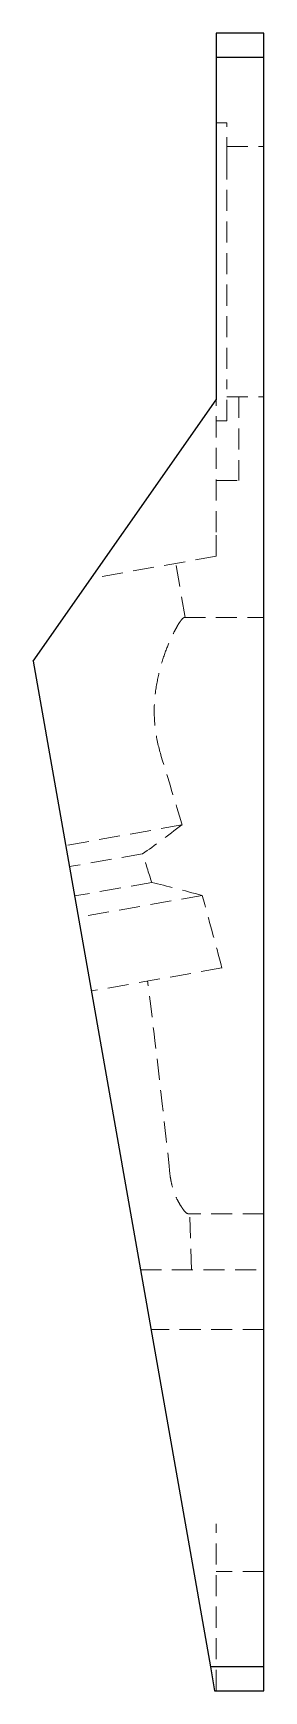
# Model space of a CAD drawing. Header units: millimetres. Extents: x 67 to 230, y 7 to 165.
# Drawn here: x 216 to 230, y 7 to 107 of the extents above.
import ezdxf

# ---------------------------------------------------------------- set-up
doc = ezdxf.new("R2010")
doc.units = ezdxf.units.MM
doc.linetypes.add('HIDDEN', pattern=[1.905, 1.27, -0.635])

msp = doc.modelspace()

# ---------------------------------------------------------------- linework, layer by layer
at = {"color": 7, "linetype": 'Continuous', "lineweight": 25}
for p, q in [((229.96, 107), (227.08, 107)), ((227.08, 107), (227.08, 105.56)), ((229.96, 105.56), (229.96, 107)), ((227.08, 105.56), (227.08, 84.88)), ((227.08, 105.56), (229.96, 105.56)), ((229.96, 8.44), (229.96, 105.56)), ((216.04, 69.11), (227.08, 84.88)), ((216.04, 69.11), (226.74, 8.44)), ((229.96, 8.44), (226.74, 8.44)), ((226.74, 8.44), (226.99, 7)), ((229.96, 7), (229.96, 8.44)), ((226.99, 7), (229.96, 7))]:
    msp.add_line(p, q, dxfattribs=at)
at = {"color": 7, "linetype": 'HIDDEN', "lineweight": 18}
for p, q in [((227.08, 101.6), (227.73, 101.6)), ((227.73, 99.45), (227.73, 101.6)), ((227.73, 100.17), (229.96, 100.17)), ((227.73, 99.45), (227.73, 85.78)), ((227.73, 83.62), (227.73, 85.78)), ((227.73, 85.06), (229.96, 85.06)), ((228.45, 85.06), (228.45, 80.02)), ((227.08, 76.9), (227.08, 84.88)), ((227.73, 83.62), (227.08, 83.62)), ((227.08, 80.02), (228.45, 80.02)), ((227.08, 75.44), (227.08, 76.9)), ((227.08, 75.44), (219.54, 74.11)), ((225.21, 71.75), (224.64, 75.01)), ((225.16, 71.75), (229.96, 71.75)), ((225.02, 59.24), (218, 58)), ((222.64, 57.49), (218.22, 56.72)), ((223.2, 55.77), (218.54, 54.95)), ((226.24, 54.98), (218.76, 53.67)), ((227.43, 50.61), (219.55, 49.22)), ((229.96, 35.78), (225.4, 35.78)), ((225.59, 32.4), (225.49, 35.78)), ((222.51, 32.4), (229.96, 32.4)), ((229.96, 28.8), (223.15, 28.8)), ((227.08, 7), (227.08, 17.07)), ((229.96, 14.19), (227.08, 14.19))]:
    msp.add_line(p, q, dxfattribs=at)
for centre, major_axis, ratio, start_param, end_param in [((221.97, 14.27), (-14.28, 78.71), 0.16459, 5.29023, 5.35566), ((221.97, 14.27), (-11.82, 65.17), 0.16459, 5.37238, 5.4072), ((221.97, 14.27), (-14.28, 78.71), 0.16459, 5.16213, 5.22586), ((203.28, 117.42), (-21.11, 116.46), 0.07644, 3.95037, 4.07934)]:
    msp.add_ellipse(centre, major_axis=major_axis, ratio=ratio, start_param=start_param, end_param=end_param, dxfattribs=at)
for points, knots in [([(223.77, 63.37), (223.62, 63.87), (223.5, 64.39), (223.39, 65.17), (223.37, 65.44), (223.34, 65.96), (223.34, 66.22), (223.38, 66.98), (223.44, 67.48), (223.58, 68.17), (223.63, 68.39), (223.74, 68.82), (223.8, 69.03), (223.99, 69.62), (224.13, 69.97), (224.33, 70.44), (224.4, 70.58), (224.53, 70.85), (224.59, 70.97), (224.71, 71.18), (224.76, 71.28), (224.87, 71.45), (224.92, 71.52), (225.05, 71.69), (225.12, 71.75), (225.16, 71.75)], [0, 0, 0, 0, 0.125, 0.125, 0.1875, 0.1875, 0.25, 0.25, 0.375, 0.375, 0.4375, 0.4375, 0.5, 0.5, 0.625, 0.625, 0.6875, 0.6875, 0.75, 0.75, 0.8125, 0.8125, 0.875, 0.875, 1, 1, 1, 1]), ([(225.4, 35.78), (225.34, 35.78), (225.26, 35.84), (225.11, 36.01), (225.06, 36.09), (224.95, 36.25), (224.89, 36.35), (224.77, 36.56), (224.71, 36.68), (224.6, 36.93), (224.55, 37.07), (224.45, 37.36), (224.41, 37.52), (224.34, 37.84), (224.31, 38.01), (224.29, 38.18)], [0, 0, 0, 0, 0.25, 0.25, 0.375, 0.375, 0.5, 0.5, 0.625, 0.625, 0.75, 0.75, 0.875, 0.875, 1, 1, 1, 1])]:
    msp.add_open_spline(points, degree=3, knots=knots, dxfattribs=at)
for points in [[(225.02, 59.24), (224.14, 58.57), (223.36, 58), (222.64, 57.49)], [(223.2, 55.77), (224.12, 55.55), (225.12, 55.29), (226.24, 54.98)]]:
    msp.add_open_spline(points, degree=3, dxfattribs=at)

doc.saveas('drawing.dxf')
